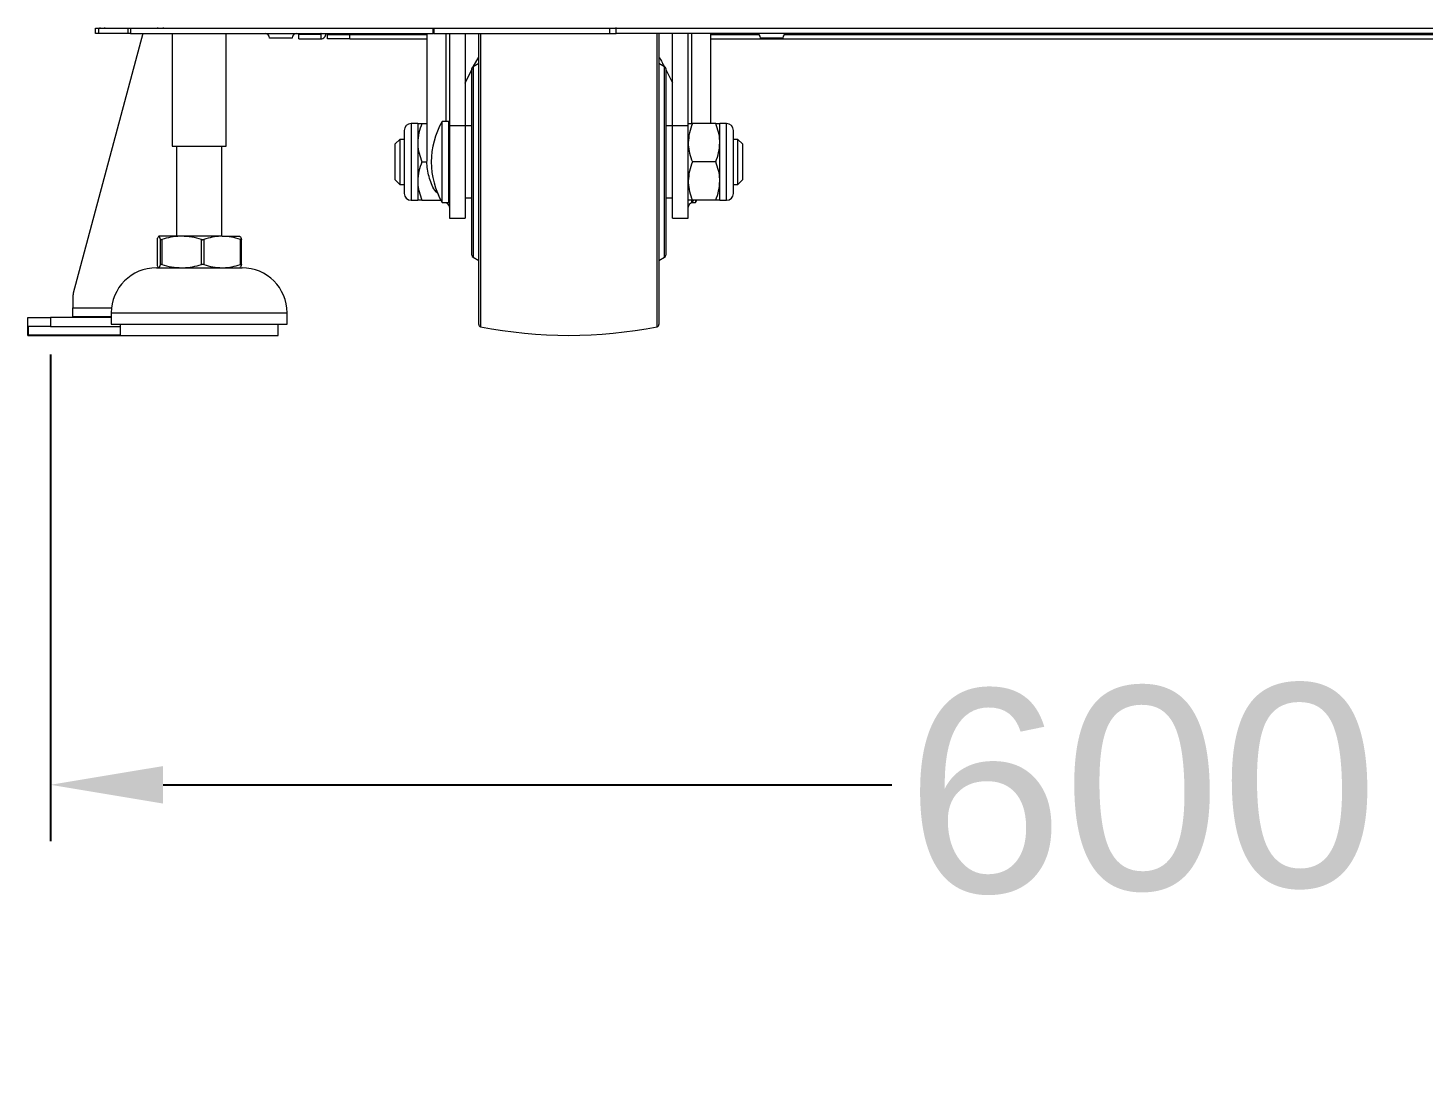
# Model space of a CAD drawing. Header units: millimetres. Extents: x 0 to 62, y -17 to 201.
# Drawn here: x 0 to 30.95, y -16.77 to 6.82 of the extents above; entities that cross this region are included whole.
import ezdxf

# ---------------------------------------------------------------- set-up
doc = ezdxf.new("R2010")
doc.units = ezdxf.units.MM
doc.styles.get("Standard").update_dxf_attribs({"font": 'arial.ttf'})
doc.dimstyles.new('ISO-25', dxfattribs={"dimtxt": 2.5, "dimasz": 2.5, "dimexe": 1.25, "dimexo": 0.625, "dimtad": 1, "dimtxsty": 'Standard', "dimcen": -2.5, "dimadec": 0, "dimazin": 0, "dimtfac": 1, "dimtmove": 0, "dimatfit": 3, "dimfxl": 1, "dimarcsym": 0})

# ---------------------------------------------------------------- blocks, each defined once
blk = doc.blocks.new('*D4')
at = {"color": 0, "lineweight": -2, "transparency": 16777216}
for p, q in [((0.5, -0.425), (0.5, -11.226)), ((61.15, -0.375), (61.15, -11.226)), ((3, -9.976), (19.165, -9.976)), ((58.65, -9.976), (42.485, -9.976))]:
    blk.add_line(p, q, dxfattribs=at)
at = {"color": 0, "transparency": 16777216}
for points in [[(3, -9.56), (3, -10.393), (0.5, -9.976)], [(58.65, -9.56), (58.65, -10.393), (61.15, -9.976)]]:
    blk.add_solid(points, dxfattribs=at)
at = {"layer": 'Defpoints', "color": 0, "transparency": 16777216}
for p in [(0.5, 0.2), (61.15, 0.25), (61.15, -9.976)]:
    blk.add_point(p, dxfattribs=at)
at = {"color": 0, "lineweight": 18, "transparency": 16777216, "insert": (30.825, -9.976), "char_height": 4.5, "attachment_point": 5, "rotation": 1}
blk.add_mtext('600 mm', dxfattribs=at)

msp = doc.modelspace()

# ---------------------------------------------------------------- linework, layer by layer
at = {"color": 0, "lineweight": 18}
for p, q in [((1.5, 6.7), (1.5, 6.82)), ((1.5, 6.82), (1.569, 6.82)), ((1.569, 6.82), (1.569, 6.7)), ((1.569, 6.82), (2.226, 6.82)), ((1.6, 6.82), (1.6, 6.83)), ((1.7, 6.83), (1.7, 6.82)), ((2.226, 6.7), (2.226, 6.82)), ((2.226, 6.82), (2.277, 6.82)), ((2.277, 6.82), (2.277, 6.7)), ((2.277, 6.82), (8.992, 6.82)), ((3.01, 6.82), (3.01, 6.83)), ((8.992, 6.7), (8.992, 6.82)), ((8.992, 6.82), (9.008, 6.82)), ((9.008, 6.82), (9.008, 6.7)), ((9.008, 6.82), (12.9, 6.82)), ((12.9, 6.82), (12.9, 6.7)), ((12.9, 6.82), (13.05, 6.82)), ((13.05, 6.82), (13.05, 6.83)), ((13.05, 6.82), (49.95, 6.82)), ((13.05, 6.7), (13.05, 6.82)), ((2.546, 6.7), (1.007, 0.935)), ((1.569, 6.7), (1.5, 6.7)), ((2.226, 6.7), (1.569, 6.7)), ((2.277, 6.7), (2.226, 6.7)), ((2.277, 6.7), (8.992, 6.7)), ((3.2, 6.7), (3.2, 4.2)), ((4.4, 4.2), (4.4, 6.7)), ((5.86, 6.6), (5.36, 6.6)), ((6.01, 6.58), (6.01, 6.68)), ((6.5, 6.68), (6.01, 6.68)), ((6.01, 6.58), (6.5, 6.58)), ((6.5, 6.68), (6.5, 6.58)), ((6.65, 6.7), (6.65, 6.68)), ((6.65, 6.58), (6.65, 6.68)), ((6.65, 6.68), (7.14, 6.68)), ((7.14, 6.58), (6.65, 6.58)), ((7.14, 6.58), (7.14, 6.68)), ((7.14, 6.68), (8.85, 6.68)), ((7.14, 6.58), (8.85, 6.58)), ((8.85, 6.7), (8.85, 3.928)), ((9.008, 6.7), (8.992, 6.7)), ((9.008, 6.7), (12.9, 6.7)), ((9.282, 4.75), (9.282, 6.7)), ((9.35, 6.7), (9.35, 4.662)), ((9.7, 6.7), (9.7, 4.662)), ((10, 0.241), (10, 6.7)), ((10.04, 6.7), (10.04, 0.192)), ((12.9, 6.7), (13.05, 6.7)), ((49.95, 6.7), (13.05, 6.7)), ((13.96, 3.85), (13.96, 6.7)), ((14, 6.7), (14, 0.241)), ((14.3, 4.662), (14.3, 6.7)), ((14.65, 4.662), (14.65, 6.7)), ((14.718, 6.7), (14.718, 4.7)), ((15.15, 4.7), (15.15, 6.7)), ((15.15, 6.68), (16.21, 6.68)), ((15.15, 6.58), (47.85, 6.58)), ((16.75, 6.6), (16.25, 6.6)), ((16.79, 6.68), (46.21, 6.68)), ((9.7, 5.601), (9.856, 5.918)), ((9.85, 3.85), (9.85, 5.921)), ((10, 6.037), (9.875, 5.964)), ((9.875, 5.964), (9.875, 3.85)), ((9.883, 5.973), (10, 6.175)), ((14.125, 5.964), (14, 6.037)), ((14.125, 1.736), (14.125, 5.964)), ((14.15, 5.921), (14.15, 1.779)), ((14.15, 5.899), (14.3, 5.606)), ((8.65, 4.7), (8.5, 4.7)), ((8.5, 4.7), (8.5, 3)), ((8.65, 4.7), (8.65, 4.275)), ((8.742, 4.7), (8.85, 4.7)), ((9.34, 4.75), (9.19, 4.75)), ((9.19, 3.85), (9.19, 4.75)), ((9.34, 3.85), (9.34, 4.75)), ((9.35, 4.662), (9.7, 4.662)), ((9.35, 4.662), (9.35, 2.6)), ((9.7, 4.662), (9.7, 2.6)), ((9.85, 4.65), (9.7, 4.65)), ((14.3, 4.65), (14.15, 4.65)), ((14.3, 2.6), (14.3, 4.662)), ((14.3, 4.662), (14.65, 4.662)), ((14.65, 2.6), (14.65, 4.662)), ((15.258, 4.7), (14.742, 4.7)), ((15.5, 4.7), (15.35, 4.7)), ((15.35, 4.275), (15.35, 4.7)), ((15.5, 3.85), (15.5, 4.7)), ((8.25, 4.35), (8.15, 4.25)), ((8.35, 4.35), (8.25, 4.35)), ((8.25, 4.35), (8.25, 3.85)), ((8.35, 4.55), (8.35, 3.15)), ((15.65, 3.15), (15.65, 4.55)), ((15.75, 4.35), (15.65, 4.35)), ((15.85, 4.25), (15.75, 4.35)), ((15.75, 3.35), (15.75, 4.35)), ((3.2, 4.2), (3.846, 4.2)), ((3.3, 4.2), (3.3, 2.2)), ((3.846, 4.2), (4.4, 4.2)), ((4.3, 2.2), (4.3, 4.2)), ((8.15, 3.85), (8.15, 4.25)), ((8.65, 4.275), (8.65, 3.425)), ((9.35, 4.25), (9.34, 4.25)), ((15.35, 3.425), (15.35, 4.275)), ((15.85, 4.25), (15.85, 3.45)), ((8.15, 3.45), (8.15, 3.85)), ((8.25, 3.85), (8.25, 3.35)), ((8.742, 3.85), (8.854, 3.85)), ((8.85, 3.928), (8.85, 3.923)), ((9.19, 2.95), (9.19, 3.85)), ((9.34, 2.95), (9.34, 3.85)), ((9.85, 1.779), (9.85, 3.85)), ((9.875, 3.85), (9.875, 1.736)), ((13.96, 0.192), (13.96, 3.85)), ((15.258, 3.85), (14.742, 3.85)), ((15.5, 3), (15.5, 3.85)), ((8.15, 3.45), (8.25, 3.35)), ((8.65, 3.425), (8.65, 3)), ((9.34, 3.45), (9.35, 3.45)), ((15.35, 3), (15.35, 3.425)), ((15.75, 3.35), (15.85, 3.45)), ((8.25, 3.35), (8.35, 3.35)), ((15.65, 3.35), (15.75, 3.35)), ((8.5, 3), (8.65, 3)), ((8.742, 3), (9.162, 3)), ((9.19, 2.95), (9.34, 2.95)), ((9.7, 3.05), (9.85, 3.05)), ((14.15, 3.05), (14.3, 3.05)), ((14.765, 3), (14.718, 2.95)), ((14.718, 3), (14.718, 2.95)), ((14.73, 2.95), (14.81, 2.95)), ((15.258, 3), (14.742, 3)), ((14.81, 2.95), (14.838, 3)), ((14.81, 3), (14.81, 2.95)), ((15.35, 3), (15.5, 3)), ((9.35, 2.6), (9.7, 2.6)), ((14.3, 2.6), (14.65, 2.6)), ((2.9, 2.2), (2.897, 2.198)), ((3.411, 2.2), (2.903, 2.2)), ((4.308, 2.2), (3.411, 2.2)), ((4.308, 2.2), (4.699, 2.2)), ((4.703, 2.198), (4.7, 2.2)), ((2.865, 2.128), (2.865, 1.572)), ((2.865, 2.127), (2.865, 2.128)), ((2.865, 2.127), (2.865, 1.573)), ((2.94, 1.572), (2.94, 2.128)), ((2.969, 2.128), (2.969, 1.572)), ((3.854, 1.572), (3.854, 2.128)), ((3.904, 2.128), (3.904, 1.572)), ((4.713, 1.572), (4.713, 2.128)), ((4.735, 1.573), (4.735, 2.127)), ((2.865, 1.572), (2.865, 1.573)), ((9.875, 1.736), (10, 1.663)), ((14, 1.663), (14.125, 1.736)), ((2.85, 1.5), (3.873, 1.5)), ((2.897, 1.502), (2.9, 1.5)), ((3.873, 1.5), (4.75, 1.5)), ((4.7, 1.5), (4.703, 1.502)), ((1, 0.884), (1, 0.61)), ((0, 0.2), (0, 0.4)), ((0, 0.4), (0.5, 0.4)), ((0.5, 0.4), (0.5, 0.2)), ((1.85, 0.4), (0.5, 0.4)), ((1, 0.41), (1, 0.61)), ((1, 0.61), (1.856, 0.61)), ((1.85, 0.41), (1, 0.41)), ((1.85, 0.5), (1.85, 0.25)), ((1.85, 0.5), (3.95, 0.5)), ((3.95, 0.5), (5.75, 0.5)), ((5.75, 0.25), (5.75, 0.5)), ((0.5, 0.2), (0, 0.2)), ((0.5, 0.2), (2.05, 0.2)), ((1.85, 0.25), (3.95, 0.25)), ((2.05, 0.25), (2.05, 0)), ((2.05, 0), (5.55, 0)), ((3.95, 0.25), (5.75, 0.25)), ((5.55, 0), (5.55, 0.25))]:
    msp.add_line(p, q, dxfattribs=at)
for p in [(0, 0.2), (2.05, 0)]:
    msp.add_line(p, (0, 0))
at = {"color": 0, "lineweight": 18, "flags": 128}
msp.add_lwpolyline([(2.883, 6.82), (2.885, 6.823), (2.887, 6.83)], dxfattribs=at)
at = {"color": 0, "lineweight": 18}
for centre, radius, start, end in [((5.26, 6.6), 0.1, 0, 90), ((5.96, 6.6), 0.1, 90, 180), ((6.5, 6.69), 0.11, 270, 5.2159), ((6.5, 6.69), 0.01, 270, 90), ((16.15, 6.6), 0.1, 0, 90), ((16.85, 6.6), 0.1, 90, 180), ((9.9, 5.921), 0.05, 120, 180), ((14.1, 5.921), 0.05, 0, 60), ((8.5, 4.55), 0.15, 90, 180), ((10.757, 3.85), 1.808, 150.1372, 209.8628), ((15.5, 4.55), 0.15, 0, 90), ((8.5, 3.15), 0.15, 180, 270), ((15.5, 3.15), 0.15, 270, 0), ((9.9, 1.779), 0.05, 180, 240), ((14.1, 1.779), 0.05, 300, 0), ((2.85, 0.5), 1, 90, 180), ((4.75, 0.5), 1, 0, 90), ((1.2, 0.884), 0.2, 165.0495, 180), ((10.05, 0.241), 0.05, 180, 258.8119), ((12, 10.1), 10.1, 258.8119, 281.1881), ((13.95, 0.241), 0.05, 281.1881, 0)]:
    msp.add_arc(centre, radius, start, end, dxfattribs=at)
for points, knots in [([(14, 6.182), (14.013, 6.161), (14.056, 6.09), (14.089, 6.021), (14.113, 5.971)], [0, 0, 0, 0, 0.2894684, 1, 1, 1, 1]), ([(8.742, 4.7), (8.717, 4.632), (8.665, 4.494), (8.655, 4.348), (8.65, 4.275)], [0, 0, 0, 0, 0.493544, 1, 1, 1, 1]), ([(8.65, 4.7), (8.66, 4.7), (8.675, 4.7), (8.728, 4.7), (8.742, 4.7)], [0, 0, 0, 0, 0.739075, 1, 1, 1, 1]), ([(14.742, 4.7), (14.717, 4.632), (14.665, 4.494), (14.655, 4.348), (14.65, 4.275)], [0, 0, 0, 0, 0.493544, 1, 1, 1, 1]), ([(14.65, 4.7), (14.651, 4.7), (14.656, 4.7), (14.705, 4.7), (14.742, 4.7)], [0, 0, 0, 0, 0.237422, 1, 1, 1, 1]), ([(15.35, 4.275), (15.35, 4.289), (15.349, 4.368), (15.327, 4.512), (15.281, 4.637), (15.258, 4.7)], [0, 0, 0, 0, 0.097742, 0.543342, 1, 1, 1, 1]), ([(15.258, 4.7), (15.295, 4.7), (15.344, 4.7), (15.349, 4.7), (15.35, 4.7)], [0, 0, 0, 0, 0.762578, 1, 1, 1, 1]), ([(8.65, 4.275), (8.65, 4.261), (8.651, 4.182), (8.673, 4.038), (8.719, 3.913), (8.742, 3.85)], [0, 0, 0, 0, 0.097742, 0.543342, 1, 1, 1, 1]), ([(14.65, 4.275), (14.65, 4.261), (14.651, 4.182), (14.673, 4.038), (14.719, 3.913), (14.742, 3.85)], [0, 0, 0, 0, 0.097742, 0.543342, 1, 1, 1, 1]), ([(15.258, 3.85), (15.283, 3.918), (15.335, 4.056), (15.345, 4.202), (15.35, 4.275)], [0, 0, 0, 0, 0.493544, 1, 1, 1, 1]), ([(8.742, 3.85), (8.717, 3.782), (8.665, 3.644), (8.655, 3.498), (8.65, 3.425)], [0, 0, 0, 0, 0.4935437, 1, 1, 1, 1]), ([(9.116, 3.124), (9.094, 3.145), (8.991, 3.247), (8.905, 3.479), (8.846, 3.729), (8.855, 3.89), (8.857, 3.928)], [0, 0, 0, 0, 0.104125, 0.499081, 0.881269, 1, 1, 1, 1]), ([(14.742, 3.85), (14.717, 3.782), (14.665, 3.644), (14.655, 3.498), (14.65, 3.425)], [0, 0, 0, 0, 0.493544, 1, 1, 1, 1]), ([(15.35, 3.425), (15.35, 3.439), (15.349, 3.518), (15.327, 3.662), (15.281, 3.787), (15.258, 3.85)], [0, 0, 0, 0, 0.097742, 0.543342, 1, 1, 1, 1]), ([(8.65, 3.425), (8.65, 3.411), (8.651, 3.332), (8.673, 3.188), (8.719, 3.063), (8.742, 3)], [0, 0, 0, 0, 0.097742, 0.543342, 1, 1, 1, 1]), ([(14.65, 3.425), (14.65, 3.411), (14.651, 3.332), (14.673, 3.188), (14.719, 3.063), (14.742, 3)], [0, 0, 0, 0, 0.097742, 0.543342, 1, 1, 1, 1]), ([(15.258, 3), (15.283, 3.068), (15.335, 3.206), (15.345, 3.352), (15.35, 3.425)], [0, 0, 0, 0, 0.493544, 1, 1, 1, 1]), ([(8.742, 3), (8.728, 3), (8.675, 3), (8.66, 3), (8.65, 3)], [0, 0, 0, 0, 0.2609253, 1, 1, 1, 1]), ([(9.282, 2.95), (9.307, 2.925), (9.345, 2.888), (9.349, 2.851), (9.35, 2.84)], [0, 0, 0, 0, 0.6875846, 1, 1, 1, 1]), ([(14.742, 3), (14.705, 3), (14.656, 3), (14.651, 3), (14.65, 3)], [0, 0, 0, 0, 0.762578, 1, 1, 1, 1]), ([(14.65, 2.84), (14.656, 2.866), (14.664, 2.903), (14.705, 2.939), (14.718, 2.95)], [0, 0, 0, 0, 0.687641, 1, 1, 1, 1]), ([(15.35, 3), (15.349, 3), (15.344, 3), (15.295, 3), (15.258, 3)], [0, 0, 0, 0, 0.237422, 1, 1, 1, 1]), ([(2.903, 2.2), (2.892, 2.19), (2.879, 2.178), (2.867, 2.135), (2.865, 2.128)], [0, 0, 0, 0, 0.834105, 1, 1, 1, 1]), ([(2.94, 2.128), (2.931, 2.157), (2.919, 2.195), (2.906, 2.199), (2.903, 2.2)], [0, 0, 0, 0, 0.752213, 1, 1, 1, 1]), ([(3.411, 2.2), (3.4, 2.2), (3.32, 2.199), (3.171, 2.183), (3.036, 2.146), (2.969, 2.128)], [0, 0, 0, 0, 0.074311, 0.533314, 1, 1, 1, 1]), ([(3.854, 2.128), (3.782, 2.148), (3.636, 2.189), (3.487, 2.196), (3.411, 2.2)], [0, 0, 0, 0, 0.49578, 1, 1, 1, 1]), ([(4.308, 2.2), (4.298, 2.2), (4.225, 2.199), (4.089, 2.183), (3.966, 2.146), (3.904, 2.128)], [0, 0, 0, 0, 0.074311, 0.533314, 1, 1, 1, 1]), ([(4.713, 2.128), (4.648, 2.148), (4.515, 2.189), (4.378, 2.196), (4.308, 2.2)], [0, 0, 0, 0, 0.4957797, 1, 1, 1, 1]), ([(4.697, 2.2), (4.7, 2.199), (4.713, 2.195), (4.726, 2.157), (4.735, 2.128)], [0, 0, 0, 0, 0.2477873, 1, 1, 1, 1]), ([(2.94, 2.128), (2.941, 2.127), (2.943, 2.124), (2.951, 2.124), (2.96, 2.125), (2.966, 2.127), (2.969, 2.128)], [0, 0, 0, 0, 0.289284, 0.57913, 0.859177, 1, 1, 1, 1]), ([(3.854, 2.128), (3.858, 2.127), (3.868, 2.124), (3.883, 2.124), (3.895, 2.125), (3.902, 2.127), (3.904, 2.128)], [0, 0, 0, 0, 0.289284, 0.57913, 0.859177, 1, 1, 1, 1]), ([(4.713, 2.128), (4.717, 2.127), (4.725, 2.124), (4.733, 2.124), (4.735, 2.125), (4.735, 2.127), (4.735, 2.128)], [0, 0, 0, 0, 0.289284, 0.57913, 0.859177, 1, 1, 1, 1]), ([(2.865, 1.572), (2.867, 1.565), (2.878, 1.528), (2.889, 1.517), (2.897, 1.509)], [0, 0, 0, 0, 0.192635, 1, 1, 1, 1]), ([(2.903, 1.5), (2.906, 1.501), (2.919, 1.505), (2.931, 1.543), (2.94, 1.572)], [0, 0, 0, 0, 0.247787, 1, 1, 1, 1]), ([(2.969, 1.572), (2.964, 1.573), (2.956, 1.576), (2.946, 1.576), (2.941, 1.575), (2.941, 1.573), (2.94, 1.572)], [0, 0, 0, 0, 0.289284, 0.57913, 0.859177, 1, 1, 1, 1]), ([(2.969, 1.572), (3.041, 1.552), (3.186, 1.511), (3.336, 1.504), (3.411, 1.5)], [0, 0, 0, 0, 0.49578, 1, 1, 1, 1]), ([(3.411, 1.5), (3.422, 1.5), (3.502, 1.501), (3.652, 1.517), (3.786, 1.554), (3.854, 1.572)], [0, 0, 0, 0, 0.074311, 0.533314, 1, 1, 1, 1]), ([(3.904, 1.572), (3.899, 1.573), (3.891, 1.576), (3.875, 1.576), (3.863, 1.575), (3.856, 1.573), (3.854, 1.572)], [0, 0, 0, 0, 0.289284, 0.57913, 0.859177, 1, 1, 1, 1]), ([(3.904, 1.572), (3.969, 1.552), (4.102, 1.511), (4.239, 1.504), (4.308, 1.5)], [0, 0, 0, 0, 0.49578, 1, 1, 1, 1]), ([(4.308, 1.5), (4.319, 1.5), (4.392, 1.501), (4.528, 1.517), (4.651, 1.554), (4.713, 1.572)], [0, 0, 0, 0, 0.074311, 0.533314, 1, 1, 1, 1]), ([(4.735, 1.572), (4.726, 1.542), (4.715, 1.508), (4.704, 1.503), (4.703, 1.503)], [0, 0, 0, 0, 0.873541, 1, 1, 1, 1]), ([(4.735, 1.572), (4.735, 1.573), (4.735, 1.576), (4.729, 1.576), (4.721, 1.575), (4.715, 1.573), (4.713, 1.572)], [0, 0, 0, 0, 0.289284, 0.57913, 0.859177, 1, 1, 1, 1])]:
    msp.add_open_spline(points, degree=3, knots=knots, dxfattribs=at)

# ---------------------------------------------------------------- dimensions: what is measured, and where the dimension line sits
at = {"lineweight": 18}
dim = msp.add_linear_dim(base=(61.15, -9.976), p1=(0.5, 0.2), p2=(61.15, 0.25), text='600 mm', dimstyle='ISO-25', override={"dimtxt": 4.5}, dxfattribs=at)
dim.commit()
dim.dimension.update_dxf_attribs({"geometry": '*D4', "text_midpoint": (30.825, -9.976), "text_rotation": 1})

doc.saveas('drawing.dxf')
